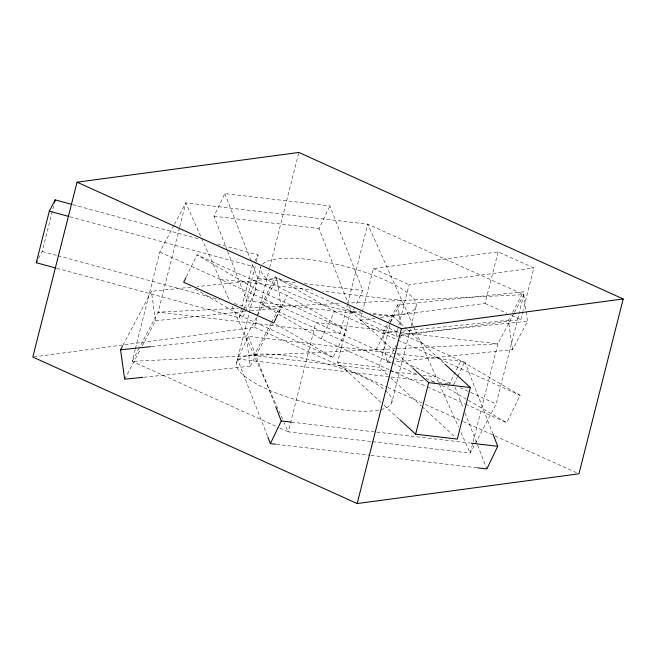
<?xml version="1.0" encoding="UTF-8"?>
<svg xmlns="http://www.w3.org/2000/svg" width="656" height="656" viewBox="0 0 656 656"><rect width="100%" height="100%" fill="white"/><g stroke="black" fill="none" stroke-linecap="round" stroke-linejoin="round"><path stroke-width="0.49" stroke-dasharray="3.28 2.46" d="M38.54 258.39L42.197 251.461L53.735 205.845M135.193 349.418L132.176 361.341L278.948 427.63M135.448 348.426L159.834 252.052L173.979 225.229M179.482 227.714L158.112 312.166L139.72 347.04M179.736 226.722L185.771 202.876L367.762 224.172L523.824 294.659L519.544 311.551M56.933 268.337L239.087 317.791L241.597 307.877M241.851 306.885L252.134 266.229L254.421 261.9M244.114 308.263L245.024 306.524L256.07 262.9M256.316 261.908L258.079 254.963L217.71 244.007M236.603 362.645L260.85 266.803A80.122 21.41 14.2 0 0 363.801 313.576M33.817 356.921L254.585 327.319L269.419 268.698M269.673 267.705L298.833 152.454M347.647 303.662L340.103 333.469L158.112 312.166L238.366 308.32M381.095 402.448L337.553 362.407L350.599 310.846L360.767 312.035M400.111 335.749L396.052 336.29L360.308 320.153L373.354 268.583L498.109 251.863L533.853 268.001L523.062 310.641M387.491 374.879L379.234 367.286L392.28 315.725L369.91 313.109M396.052 336.29L409.098 284.729L533.853 268.001M391.747 402.653A80.122 21.41 14.2 0 0 281.08 354.962A80.122 21.41 14.2 0 0 269.698 390.328A80.122 21.41 14.2 0 0 391.747 402.653L415.994 306.811M380.595 317.43L485.063 303.425L498.109 251.863M372.624 441.701L470.229 453.124L496.166 403.948L519.298 312.543M401.119 335.61L520.807 319.562L522.816 311.633M227.288 250.444L213.979 216.226L224.852 193.577L329.919 205.877L362.834 290.469L355.445 305.868M355.011 306.778L351.96 313.117L246.894 300.817L257.767 278.169L251.478 262.015M267.427 435.994L237.472 359.012L248.345 336.364L395.699 353.609M413.165 325.622L367.762 224.172L347.901 302.662L319.046 228.526L329.919 205.877M453.927 384.35L457.412 377.102M457.847 376.191L464.801 361.702L396.716 353.732M186.345 276.758L197.038 254.856L287.139 295.544L346.401 330.173L333.035 357.553L242.933 316.856L194.283 288.435M242.933 316.856L256.299 289.485L197.038 254.856M389.188 369.64L321.104 338.881L261.842 304.253L275.208 276.881L399.266 332.904M276.447 317.447L287.139 295.544M321.104 338.881L334.47 311.51L275.208 276.881M400.193 333.33L460.824 360.71L520.085 395.338L506.719 422.718L447.458 388.09L448.351 386.261M448.794 385.351L460.824 360.71M174.455 224.336L185.771 202.876L201.179 237.308M122.91 345.286L151.388 291.297L190.896 287.213M139.252 347.934L132.176 361.341L396.306 348.697M124.681 379.217L140.335 349.517M142.237 345.917L155.521 320.718L151.388 291.297M254.881 261.031L258.079 254.963M239.087 317.791L243.655 309.124M143.926 377.225L250.305 366.228L246.172 336.799L277.012 278.308L196.98 286.582M271.059 323.318L254.085 355.511L389.303 371.337M271.527 322.424L280.014 306.327M250.305 366.228L272.609 323.933M275.93 317.635L281.153 307.73L277.012 278.308M390.976 362.227L386.925 362.645L382.784 333.215L397.757 304.827L523.39 291.838L527.522 321.26L512.549 349.656L391.985 362.12M375.986 349.673L390.131 322.85M390.599 321.957L401.915 300.489L322.613 291.207M386.925 362.645L396.281 344.9M400.021 337.799L401.89 334.248L527.522 321.26M512.549 349.656L508.416 320.226L510.753 315.79M512.623 312.24L523.39 291.838M513.919 313.437L497.888 343.834L470.229 453.124L460.651 431.722M514.394 312.543L523.824 294.659L348.074 303.072M360.308 320.153L375.519 318.111M155.521 320.718L244.68 311.502M250.756 310.878L281.153 307.73M151.946 346.54L246.172 336.799M382.784 333.215L398.996 331.542M403.046 331.124L508.416 320.226M243.442 308.082L340.964 303.408M397.315 348.648L497.888 343.834L315.897 322.531L288.238 431.828L371.608 441.586M213.979 216.226L319.046 228.526M257.767 278.169L295.143 282.547M304.236 283.613L362.834 290.469M219.924 279.194L312.445 290.018M337.553 362.407L379.234 367.286M390.32 371.452L417.774 374.666M422.858 375.265L436.076 376.806M237.472 359.012L424.457 380.898M432.591 381.849L434.625 382.087M438.684 382.563L443.768 383.161M444.784 383.276L448.852 383.752M291.42 422.144L375.765 432.017M376.782 432.132L470.278 443.079M276.479 444.317L369.976 455.256M370.993 455.379L477.699 467.867M72.964 204.705L198.998 238.923M69.979 216.775L252.134 266.229M42.197 251.461L56.965 255.471M57.949 255.733L219.432 299.579M234.2 303.589L245.024 306.524M485.063 303.425L507.055 313.355M511.639 315.429L520.807 319.562M373.354 268.583L409.098 284.729M334.47 311.51L396.962 339.734M397.897 340.152L520.085 395.338M256.299 289.485L346.401 330.173M159.834 252.052L453.64 384.744M460.11 387.663L496.166 403.948M261.842 304.253L418.544 375.027M426.006 378.397L434.395 382.186M441.857 385.556L447.458 388.09M390.123 370.058L426.498 386.491M427.433 386.909L464.743 403.76M465.678 404.178L506.719 422.718M254.585 327.319L386.942 387.097M387.876 387.516L424.227 403.932M425.162 404.35L462.439 421.193M463.374 421.611L494.132 435.502M495.067 435.928L577.091 472.968M279.882 428.048L288.238 431.828L284.073 422.521M275.545 323.957L333.035 357.553M392.28 315.725L406.54 328.845M407.294 329.533L444.079 363.358M350.599 310.846L394.141 350.886M397.142 353.65L412.157 367.458M390.492 377.643L421.275 405.949M422.021 406.638L455.805 437.708M384.096 405.211L399.11 419.02M413.583 326.549L458.569 427.064M201.597 238.243L229.92 301.53M232.003 306.18L283.654 421.587M464.801 361.702L492.541 432.985M455.043 387.196L463.177 408.106M465.022 412.862L477.232 444.227M477.601 445.178L486.842 468.942M349.377 306.467L351.96 313.117M224.852 193.577L251.109 261.063M227.657 251.396L246.894 300.817M248.345 336.364L275.34 405.744M397.757 304.827L400.898 327.147M262.572 264.097A80.122 21.41 14.2 0 1 386.769 280.842A80.122 21.41 14.2 0 1 372.854 314.618"/><path stroke-width="0.98" d="M55.949 268.066L36.26 262.72L49.307 211.158L55.243 199.891L71.98 204.442M54.489 202.868L55.243 199.891M77.047 182.188L32.8 357.053L357.167 503.546L578.953 473.812L623.2 298.947L298.833 152.454L77.047 182.188L401.415 328.681L623.2 298.947M357.167 503.546L401.415 328.681M444.834 364.047L470.352 387.524L457.306 439.085L415.625 434.206L428.671 382.645L412.911 368.147M275.463 444.194L270.387 443.604L281.26 420.955L275.709 406.695M492.91 433.936L497.715 446.293L486.842 468.942L477.699 467.867M185.902 277.668L183.672 282.228L273.773 322.924L276.004 318.357M36.26 262.72L37.171 260.99M142.918 377.331L124.681 379.217L120.54 349.787L122.442 346.188M120.54 349.787L150.937 346.647M428.671 382.645L470.352 387.524M281.26 420.955L291.42 422.144M471.295 443.202L497.715 446.293M49.307 211.158L68.995 216.505M399.857 419.709L415.625 434.206M267.796 436.945L270.387 443.604"/></g></svg>
